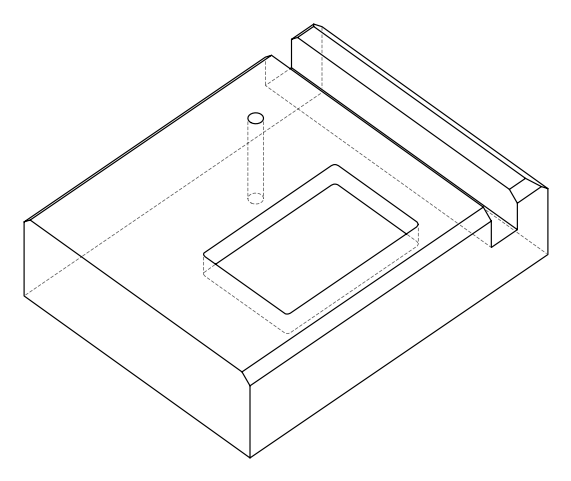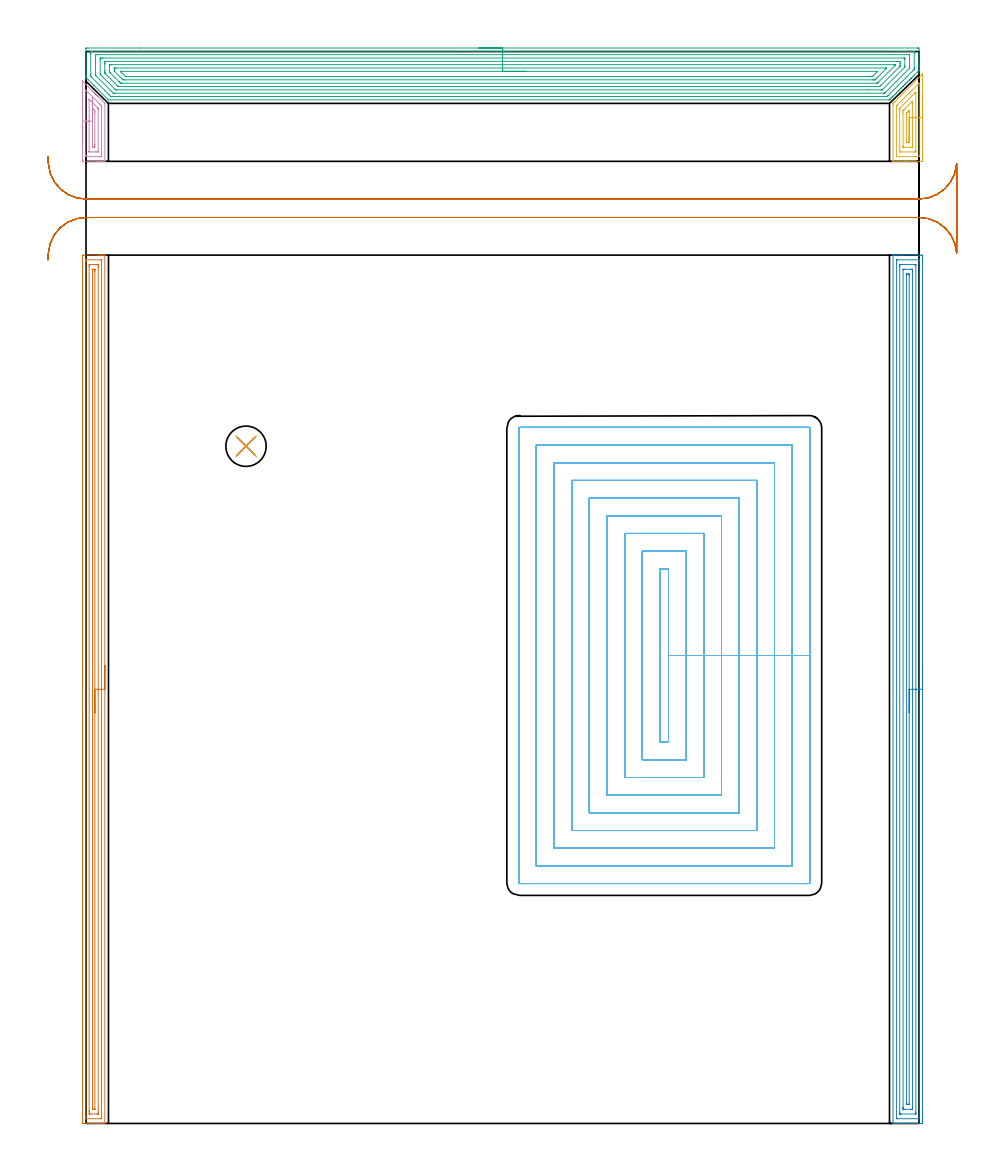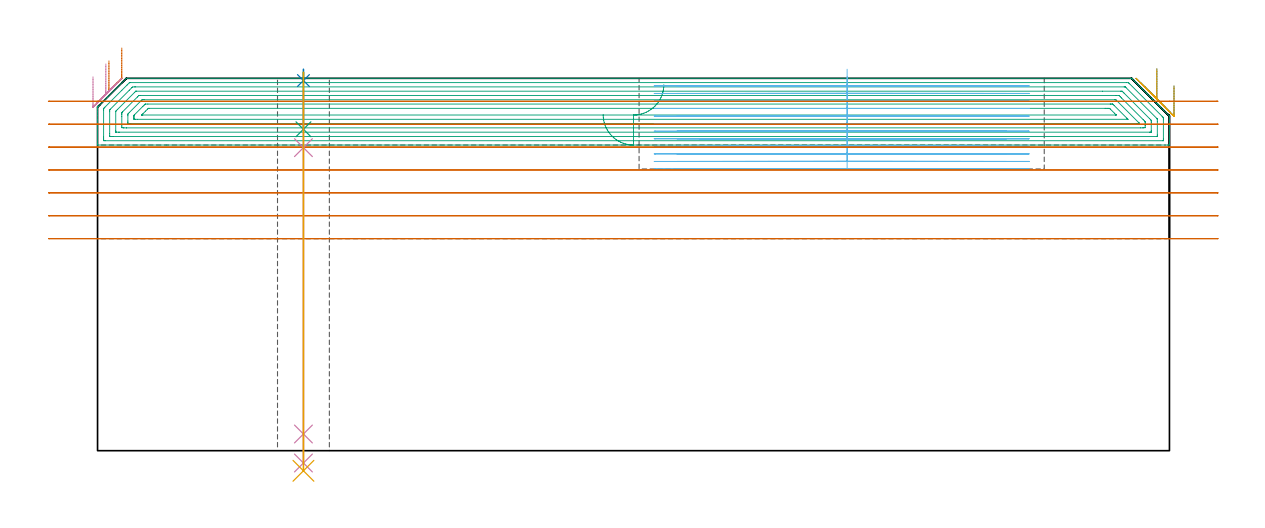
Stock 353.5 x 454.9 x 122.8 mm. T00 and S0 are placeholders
(PLAN: 11 operations, 6 tool changes, 153.1 min)
(1 AREA_MILL | FG_CHAMFER_SURFACE | UGT0205_001 | 11.99 min | 16866 mm3)
(2 AREA_MILL_1 | FG_CHAMFER_SURFACE_1 | UGT0205_001 | 14.96 min | 29323 mm3)
(3 AREA_MILL_2 | FG_CHAMFER_SURFACE_2 | UGT0205_001 | 22.64 min | 85560 mm3)
(4 AREA_MILL_3 | FG_CHAMFER_SURFACE_3 | UGT0205_001 | 1.14 min | 1490 mm3)
(5 AREA_MILL_4 | FG_CHAMFER_SURFACE_4 | UGT0205_001 | 1.47 min | 2783 mm3)
(6 MILL_RECTANGULAR_POCKET | POCKET_RECTANGULAR_STRAIGHT | NXT0201_013 | Follow Part, ap 2.5, ae 75% | 87.74 min | 812750 mm3)
(7 MILL_RECTANGULAR_SLOT | SLOT_RECTANGULAR | UGT0201_004 | Follow Part, ap 8, ae 75% | 11.96 min | 742694 mm3)
(8 SPOT_DRILL | STEP1HOLE | NXT0321_9005460120000 | 0.03 min | 15 mm3)
(9 DRILL_BLIND_HOLE_INTO_CENTER | STEP1HOLE | NXT0301_083 | 0.08 min | 1550 mm3)
(10 GUN_DRILL_THROUGH_HOLE | STEP1HOLE | UGT0307_008 | 0.61 min | 10103 mm3)
(11 DRILL_TO_ENLARGE_THROUGH_HOLE | STEP1HOLE | UGT0301_242 | 0.53 min | 16499 mm3)
(TOOL UGT0205_001 | Chamfer Mill 20 x 3 x 45 deg. | D20 FL50 Z2)
(TOOL NXT0201_013 | ENDMILL 10mm | D10 FL30 Z4)
(TOOL UGT0201_004 | End Mill 32 mm | D32 FL53 Z6)
(TOOL NXT0321_9005460120000 | NC Spot Drill, 142deg, 12mm, Carbide, Uncoated | D12 PA142 FL30 Z2)
(TOOL NXT0301_083 | Carbide Drill 11.2mm [860.1-1120-056A1-MM 2214] | D11.2 PA140 FL72 Z2)
(TOOL UGT0307_008 | Gun Drill 11 mm | D11 PA130 FL24 Z1)
(TOOL UGT0301_242 | Twist Drill 17.1 mm | D17.1 PA118 FL130 Z2)
(OP 1 AREA_MILL)
G17 G21 G94 G90
T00 M6
G54
G17 G0 G90 X8. Y194.25 S1061 M3
G43 Z132.8 H0
G94 G1 Y194.212 Z131.928 F250.
Y194.098 Z131.063
Y193.909 Z130.212
Y193.647 Z129.38
Y193.313 Z128.574
Y192.91 Z127.8
Y192.442 Z127.064
Y191.91 Z126.372
Y191.321 Z125.729
Y190.678 Z125.139
Y189.986 Z124.608
Y189.25 Z124.14
Y188.476 Z123.737
Y187.67 Z123.403
Y186.838 Z123.141
Y185.987 Z122.952
Y185.122 Z122.838
Y184.25 Z122.8
Y0.173
X8.005 Y0.01 Z122.795
X7.857 Y0.003 Z122.65
X7.71 Y0. Z122.51
X7.436 Z122.236
X6.753 Z121.548
X5.536 Z120.332
X5.001 Z119.796
X-1.129 Z113.669
X-1.399 Y0.003 Z113.399
X-1.492 Y0.01 Z113.305
X-1.499 Y0.105 Z113.299
X-1.5 Y0.621 Z113.3
X-1.499 Y367.879 Z113.301
X-1.496 Y368.254 Z113.302
X-1.493 Y368.49 Z113.305
X-1.129 Y368.5 Z113.669
X5.001 Z119.796
X5.536 Z120.332
X5.877 Z120.673
X6.411 Z121.207
X6.753 Z121.548
X7.436 Z122.236
X7.71 Z122.51
X7.857 Y368.497 Z122.65
X7.998 Y368.49 Z122.788
X8. Y368.326 Z122.8
Y184.25
X6.586 Z121.386
X6.585 Y2.579 Z121.385
X6.584 Y2.408 Z121.384
X6.58 Y2.048 Z121.38
X6.579 Y2.011 Z121.379
X6.517 Y2.007 Z121.317
X6.411 Y2.003 Z121.211
X6.277 Y2. Z121.077
X0.146 Y2.001 Z114.946
X-0.025 Y2.006 Z114.775
X-0.056 Y2.01 Z114.744
X-0.079 Y2.016 Z114.721
X-0.08 Y2.055 Z114.72
X-0.084 Y2.236 Z114.716
X-0.085 Y2.408 Z114.715
X-0.086 Y3.131 Z114.714
X-0.085 Y365.921 Z114.715
X-0.084 Y366.092 Z114.716
X-0.08 Y366.452 Z114.72
X-0.079 Y366.489 Z114.721
X-0.017 Y366.493 Z114.783
X0.089 Y366.497 Z114.889
X0.223 Y366.5 Z115.023
X6.354 Y366.499 Z121.154
X6.525 Y366.494 Z121.325
X6.556 Y366.49 Z121.356
X6.579 Y366.483 Z121.379
X6.58 Y366.445 Z121.38
X6.584 Y366.264 Z121.384
X6.585 Y366.092 Z121.385
X6.586 Y365.369 Z121.386
Y184.25
X5.171 Z119.971
Y4.916
X5.168 Y4.195 Z119.968
X5.165 Y4.028 Z119.965
X5.163 Y4.01 Z119.963
X5.144 Y4.007 Z119.944
X5.097 Y4.003 Z119.897
X5.001 Y4.001 Z119.801
X2.374 Y4. Z117.174
X1.686 Y4.004 Z116.486
X1.499 Y4.01 Z116.299
X1.335 Y4.031 Z116.135
X1.332 Y4.195 Z116.132
X1.33 Y4.367 Z116.13
X1.329 Y5.089 Z116.129
X1.328 Y5.263 Z116.128
X1.329 Y363.584 Z116.129
X1.332 Y364.305 Z116.132
X1.335 Y364.472 Z116.135
X1.337 Y364.49 Z116.137
X1.356 Y364.493 Z116.156
X1.403 Y364.497 Z116.203
X1.499 Y364.499 Z116.299
X4.126 Y364.5 Z118.926
X4.814 Y364.496 Z119.614
X5.001 Y364.49 Z119.801
X5.165 Y364.469 Z119.965
X5.168 Y364.305 Z119.968
X5.17 Y364.133 Z119.97
X5.171 Y363.411 Z119.971
Y363.238
Y184.25
X3.757 Z118.557
Y6.359
X3.755 Y6.186 Z118.555
X3.752 Y6.049 Z118.552
X3.75 Y6.013 Z118.55
X3.732 Y6.01 Z118.532
X3.679 Y6.006 Z118.479
X3.25 Y6. Z118.05
X3.233 Z118.033
X2.824 Y6.004 Z117.624
X2.773 Y6.007 Z117.573
X2.752 Y6.01 Z117.552
X2.749 Y6.023 Z117.549
X2.745 Y6.084 Z117.545
X2.744 Y6.143 Z117.544
X2.743 Y6.5 Z117.543
Y6.876
Y362.141
X2.745 Y362.314 Z117.545
X2.748 Y362.451 Z117.548
X2.75 Y362.487 Z117.55
X2.768 Y362.49 Z117.568
X2.821 Y362.494 Z117.621
X3.25 Y362.5 Z118.05
X3.267 Z118.067
X3.676 Y362.496 Z118.476
X3.727 Y362.493 Z118.527
X3.748 Y362.49 Z118.548
X3.75 Y362.477 Z118.55
X3.755 Y362.416 Z118.555
X3.756 Y362.357 Z118.556
X3.757 Y362. Z118.557
Y361.624
Y184.25
Y183.378 Z118.595
Y182.514 Z118.709
Y181.662 Z118.898
Y180.83 Z119.16
Y180.024 Z119.494
Y179.25 Z119.897
Y178.514 Z120.366
Y177.822 Z120.897
Y177.179 Z121.486
Y176.59 Z122.129
Y176.059 Z122.821
Y175.59 Z123.557
Y175.187 Z124.331
Y174.853 Z125.137
Y174.591 Z125.969
Y174.402 Z126.821
Y174.288 Z127.686
Y174.25 Z128.557
G0 Z132.8
M5
M2
(OP 2 AREA_MILL_1)
G17 G21 G94 G90
T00 M6
G54
G17 G0 G90 X355. Y194.25 S1061 M3
G43 Z132.8 H0
Z120.3
G94 G1 Y194.212 Z119.428 F250.
Y194.098 Z118.563
Y193.909 Z117.712
Y193.647 Z116.88
Y193.313 Z116.074
Y192.91 Z115.3
Y192.442 Z114.564
Y191.91 Z113.872
Y191.321 Z113.229
Y190.678 Z112.639
Y189.986 Z112.108
Y189.25 Z111.64
Y188.476 Z111.237
Y187.67 Z110.903
Y186.838 Z110.641
Y185.987 Z110.452
Y185.122 Z110.338
Y184.25 Z110.3
Y1.011
X354.999 Y0.621 Z110.301
X354.995 Y0.123 Z110.303
X354.992 Y0.009 Z110.306
X354.501 Y0.004 Z110.796
X353.886 Y0. Z111.411
X345.653 Z119.641
X345.114 Z120.183
X344.768 Z120.528
X344.229 Z121.067
X343.883 Z121.411
X343.193 Z122.107
X342.889 Z122.41
X342.522 Z122.769
X342.503 Y0.008 Z122.788
X342.5 Y0.174 Z122.8
Y368.326
X342.503 Y368.492 Z122.788
X342.522 Y368.5 Z122.769
X342.889 Z122.41
X343.193 Z122.106
X343.883 Z121.411
X345.113 Z120.183
X345.653 Z119.641
X346.268 Z119.027
X353.887 Z111.411
X354.501 Y368.496 Z110.796
X354.992 Y368.491 Z110.306
X354.995 Y368.377 Z110.303
X354.999 Y367.879 Z110.301
X355. Y367.375 Z110.3
Y184.25
X353.586 Z111.714
Y2.193
X353.585 Y2.085 Z111.715
X353.582 Y2.032 Z111.718
X353.58 Y2.013 Z111.72
X353.54 Y2.01 Z111.76
X353.135 Y2.001 Z112.165
X344.287 Z121.013
X344.04 Y2.005 Z121.26
X343.927 Y2.01 Z121.373
X343.915 Y2.377 Z121.385
Y2.408
X343.914 Y366.307 Z121.386
X343.915 Y366.415 Z121.385
X343.918 Y366.468 Z121.382
X343.92 Y366.487 Z121.38
X343.96 Y366.49 Z121.34
X344.365 Y366.499 Z120.935
X353.213 Z112.087
X353.46 Y366.495 Z111.84
X353.573 Y366.49 Z111.727
X353.585 Y366.124 Z111.715
X353.586 Y366.092 Z111.714
Y184.25
X352.172 Z113.128
X352.171 Y4.761 Z113.129
X352.169 Y4.195 Z113.131
X352.167 Y4.033 Z113.133
X352.165 Y4.018 Z113.135
X352.155 Y4.01 Z113.145
X352.105 Y4.005 Z113.195
X352.04 Y4.001 Z113.26
X345.846 Y4. Z119.454
X345.653 Y4.002 Z119.647
X345.46 Y4.006 Z119.84
X345.337 Y4.01 Z119.963
X345.334 Y4.087 Z119.966
X345.331 Y4.195 Z119.969
X345.329 Y4.523 Z119.971
Y363.739
X345.331 Y364.305 Z119.969
X345.334 Y364.468 Z119.966
X345.335 Y364.482 Z119.965
X345.346 Y364.49 Z119.954
X345.395 Y364.495 Z119.905
X345.461 Y364.499 Z119.839
X351.654 Y364.5 Z113.646
X351.847 Y364.498 Z113.453
X352.04 Y364.494 Z113.26
X352.163 Y364.49 Z113.137
X352.166 Y364.413 Z113.134
X352.169 Y364.305 Z113.131
X352.171 Y363.977 Z113.129
X352.172 Y184.25 Z113.128
X350.757 Z114.543
Y6.19
X350.755 Y6.091 Z114.545
X350.751 Y6.032 Z114.549
X350.749 Y6.01 Z114.551
X350.727 Y6.008 Z114.573
X350.511 Y6.004 Z114.789
X350.077 Y6. Z115.223
X347.405 Z117.895
X346.985 Y6.003 Z118.315
X346.775 Y6.008 Z118.525
X346.753 Y6.01 Z118.547
X346.749 Y6.023 Z118.551
X346.746 Y6.061 Z118.554
X346.744 Y6.117 Z118.556
X346.743 Y6.669 Z118.557
Y6.876
Y362.31
X346.745 Y362.409 Z118.555
X346.749 Y362.468 Z118.551
X346.751 Y362.49 Z118.549
X346.773 Y362.492 Z118.527
X346.989 Y362.496 Z118.311
X347.423 Y362.5 Z117.877
X350.095 Z115.205
X350.515 Y362.497 Z114.785
X350.725 Y362.492 Z114.575
X350.747 Y362.49 Z114.553
X350.751 Y362.478 Z114.549
X350.754 Y362.439 Z114.546
X350.756 Y362.383 Z114.544
X350.757 Y361.831 Z114.543
Y361.624
Y184.25
X349.343 Z115.957
Y8.512
X349.341 Y8.359 Z115.959
X349.336 Y8.055 Z115.964
X349.33 Y8.009 Z115.97
X349.315 Y8.006 Z115.985
X349.274 Y8.003 Z116.026
X349.192 Y8.001 Z116.108
X348.964 Y8. Z116.336
X348.308 Y8.005 Z116.992
X348.214 Y8.009 Z117.086
X348.164 Y8.013 Z117.136
X348.157 Y8.663 Z117.143
Y359.989
X348.159 Y360.141 Z117.141
X348.164 Y360.445 Z117.136
X348.17 Y360.491 Z117.13
X348.185 Y360.494 Z117.115
X348.226 Y360.497 Z117.074
X348.308 Y360.499 Z116.992
X348.536 Y360.5 Z116.764
X349.192 Y360.495 Z116.108
X349.286 Y360.491 Z116.014
X349.336 Y360.487 Z115.964
X349.343 Y359.837 Z115.957
Y184.25
Y183.378 Z115.995
Y182.514 Z116.109
Y181.662 Z116.298
Y180.83 Z116.56
Y180.024 Z116.894
Y179.25 Z117.297
Y178.514 Z117.765
Y177.822 Z118.296
Y177.179 Z118.886
Y176.59 Z119.529
Y176.059 Z120.221
Y175.59 Z120.957
Y175.187 Z121.731
Y174.853 Z122.537
Y174.591 Z123.369
Y174.402 Z124.22
Y174.288 Z125.085
Y174.25 Z125.957
G0 Z132.8
M5
M2
(OP 3 AREA_MILL_2)
G17 G21 G94 G90
T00 M6
G54
G17 G0 G90 X166.75 Y456.4 S1061 M3
G43 Z132.8 H0
Z110.8
G94 G1 X166.788 Z109.928 F250.
X166.902 Z109.063
X167.091 Z108.212
X167.353 Z107.38
X167.687 Z106.574
X168.09 Z105.8
X168.559 Z105.064
X169.09 Z104.372
X169.679 Z103.729
X170.322 Z103.14
X171.014 Z102.608
X171.75 Z102.14
X172.524 Z101.737
X173.33 Z101.403
X174.162 Z101.141
X175.014 Z100.952
X175.878 Z100.838
X176.75 Z100.8
X352.873 Y456.399 Z100.801
X353.311 Y456.396 Z100.802
X353.49 Y456.392 Z100.806
X353.5 Y455.964 Z101.233
Y449.802 Z107.393
Y449.277 Z107.92
Y448.921 Z108.275
Y448.396 Z108.8
Y448.041 Z109.154
Y446.964 Z110.234
X353.498 Y446.941 Z110.257
X353.494 Y446.905 Z110.292
X353.469 Y446.867 Z110.33
X351.444 Y444.843 Z112.356
X350.534 Y443.933 Z113.264
X350.489 Y443.888 Z113.311
X350.288 Y443.687 Z113.512
X350.241 Y443.639 Z113.558
X350.191 Y443.59 Z113.609
X349.999 Y443.398 Z113.801
X349.947 Y443.346 Z113.851
X349.893 Y443.292 Z113.907
X349.71 Y443.109 Z114.09
X349.654 Y443.052 Z114.144
X349.595 Y442.994 Z114.205
X349.421 Y442.82 Z114.379
X349.361 Y442.759 Z114.438
X348.7 Y442.1 Z115.1
X348.48 Y441.879 Z115.318
X347.853 Y441.252 Z115.947
X347.806 Y441.206 Z115.993
X347.6 Y440.998 Z116.198
X347.011 Y440.411 Z116.789
X346.912 Y440.312 Z116.887
X346.72 Y440.118 Z117.078
X346.169 Y439.569 Z117.631
X345.84 Y439.238 Z117.959
X345.327 Y438.727 Z118.473
X344.959 Y438.357 Z118.839
X344.485 Y437.885 Z119.315
X344.079 Y437.477 Z119.72
X343.932 Y437.332 Z119.867
X343.644 Y437.044 Z120.156
X343.198 Y436.597 Z120.6
X342.706 Y436.106 Z121.094
X342.318 Y435.716 Z121.481
X342.144 Y435.544 Z121.655
X341.961 Y435.361 Z121.839
X341.437 Y434.836 Z122.362
X341.25 Y434.65 Z122.55
X341.184 Y434.584 Z122.616
X341.001 Y434.398 Z122.794
X340.999
X340.803 Y434.4 Z122.8
X9.567
X9.506 Y434.405 Z122.79
X9.447 Y434.452 Z122.745
X3.342 Y440.558 Z116.642
X0.26 Y443.639 Z113.559
X0.153 Y443.746 Z113.452
X0.1 Y443.798 Z113.397
X0.01 Y443.898 Z113.293
X0.001 Y443.992 Z113.2
X0. Y444.435 Z112.765
Y444.689 Z112.51
Y445.4 Z111.795
Y446.636 Z110.561
Y448.041 Z109.155
Y455.964 Z101.233
X0.002 Y456.229 Z100.969
X0.01 Y456.392 Z100.806
X0.175 Y456.399 Z100.799
X22.643 Y456.4 Z100.8
X176.75
Y454.986 Z102.214
X351.185 Y454.985 Z102.215
X351.457 Y454.98 Z102.22
X351.485 Y454.979 Z102.221
X351.49 Y454.962 Z102.238
X351.496 Y454.927 Z102.273
X351.498 Y454.893 Z102.307
X351.5 Y454.675 Z102.525
Y454.203 Z102.997
X351.499 Y448.041 Z109.159
X351.497 Y447.635 Z109.565
X351.49 Y447.397 Z109.803
X351.482 Y447.343 Z109.857
X351.437 Y447.295 Z109.905
X351.309 Y447.161 Z110.039
X351.199 Y447.048 Z110.152
X351.085 Y446.934 Z110.266
X340.356 Y436.206 Z120.994
X340.107 Y435.962 Z121.238
X340.01 Y435.871 Z121.329
X339.954 Y435.821 Z121.379
X339.363 Y435.814 Z121.386
X10.859 Y435.815 Z121.385
X10.66 Y435.816 Z121.384
X10.562 Y435.819 Z121.381
X10.541 Y435.821 Z121.379
X10.515 Y435.843 Z121.357
X10.462 Y435.89 Z121.31
X9.753 Y436.597 Z120.603
X7.992 Y438.357 Z118.843
X2.415 Y443.934 Z113.266
X2.123 Y444.23 Z112.97
X2.053 Y444.305 Z112.895
X2.02 Y444.341 Z112.859
X2.01 Y444.384 Z112.816
X2.006 Y444.52 Z112.68
X2.001 Y444.928 Z112.272
X2. Y453.732 Z103.468
X2.003 Y454.203 Z102.997
X2.009 Y454.604 Z102.596
X2.028 Y454.979 Z102.221
X2.415 Y454.984 Z102.216
X2.516 Y454.985 Z102.215
X176.75 Y454.986 Z102.214
Y453.572 Z103.628
X349.297 Y453.571 Z103.629
X349.381 Y453.57 Z103.63
X349.447 Y453.567 Z103.633
X349.484 Y453.565 Z103.635
X349.49 Y453.523 Z103.677
X349.496 Y453.323 Z103.877
X349.499 Y453.123 Z104.077
X349.5 Y448.721 Z108.479
X349.494 Y448.041 Z109.159
X349.49 Y447.841 Z109.359
X349.483 Y447.794 Z109.406
X349.46 Y447.766 Z109.434
X349.407 Y447.709 Z109.491
X349.297 Y447.596 Z109.604
X339.178 Y437.477 Z119.723
X338.974 Y437.277 Z119.923
X338.941 Y437.248 Z119.952
X338.927 Y437.237 Z119.963
X338.903 Y437.235 Z119.965
X338.818 Y437.231 Z119.969
X338.568 Y437.229 Z119.971
X12.501
X12.25 Y437.23 Z119.97
X11.601 Y437.235 Z119.965
X11.356 Y437.447 Z119.753
X11.324 Y437.477 Z119.723
X10.462 Y438.337 Z118.863
X4.203 Y444.597 Z112.603
X4.01 Y444.801 Z112.399
X4.003 Y445.2 Z112.
X4.001 Y445.4 Z111.8
X4. Y452.643 Z104.557
X4.005 Y453.323 Z103.877
X4.008 Y453.516 Z103.684
X4.022 Y453.565 Z103.635
X4.078 Y453.567 Z103.633
X4.203 Y453.569 Z103.631
X4.845 Y453.571 Z103.629
X5.098 Y453.572 Z103.628
X176.75
Y452.157 Z105.043
X346.905
X347.357 Y452.155 Z105.045
X347.452 Y452.153 Z105.047
X347.488 Y452.151 Z105.049
X347.492 Y452.105 Z105.095
X347.495 Y451.999 Z105.201
X347.5 Y451.571 Z105.629
Y448.93 Z108.27
X347.494 Y448.485 Z108.715
X347.49 Y448.269 Z108.931
X347.394 Y448.154 Z109.046
X347.286 Y448.041 Z109.159
X346.955 Y447.705 Z109.495
X338.489 Y439.238 Z117.962
X338.083 Y438.835 Z118.365
X337.943 Y438.7 Z118.5
X337.894 Y438.654 Z118.546
X337.824 Y438.65 Z118.55
X337.674 Y438.646 Z118.554
X337.383 Y438.644 Z118.556
X331.438 Y438.643 Z118.557
X12.854
X12.703 Y438.645 Z118.555
X12.629 Y438.648 Z118.552
X12.614 Y438.649 Z118.551
X12.574 Y438.684 Z118.516
X12.499 Y438.754 Z118.446
X12.25 Y438.999 Z118.201
X6.578 Y444.672 Z112.528
X6.29 Y444.964 Z112.236
X6.11 Y445.15 Z112.05
X6.01 Y445.258 Z111.942
X6. Y445.4 Z111.8
Y451.554 Z105.646
X6.006 Y451.998 Z105.202
X6.01 Y452.107 Z105.093
X6.016 Y452.151 Z105.049
X6.08 Y452.152 Z105.048
X6.283 Y452.155 Z105.045
X6.886 Y452.157 Z105.043
X7.175
X176.75
Y450.743 Z106.457
X343.932
X344.768 Y450.74 Z106.46
X344.826 Y450.737 Z106.463
X345.49 Y450.682 Z106.518
X345.499 Y450.02 Z107.18
Y449.802 Z107.398
Y449.14 Z108.06
X345.495 Y448.921 Z108.279
X345.49 Y448.756 Z108.444
X345.472 Y448.682 Z108.518
X345.422 Y448.628 Z108.572
X345.276 Y448.478 Z108.722
X344.843 Y448.041 Z109.159
X337.674 Y440.872 Z116.328
X337.292 Y440.495 Z116.705
X336.908 Y440.118 Z117.082
X336.836 Y440.063 Z117.137
X335.886 Y440.057 Z117.143
X14.038
X13.976 Y440.058 Z117.142
X13.852 Y440.061 Z117.139
X13.642 Y440.068 Z117.132
X13.589 Y440.118 Z117.082
X13.144 Y440.556 Z116.644
X8.299 Y445.4 Z111.8
X8.177 Y445.524 Z111.676
X8.083 Y445.622 Z111.578
X8.023 Y445.687 Z111.513
X8.01 Y445.732 Z111.468
X8.002 Y446.061 Z111.139
X8.001 Y446.28 Z110.92
X8. Y446.944 Z110.256
Y449.585 Z107.615
X8.001 Y449.802 Z107.398
X8.004 Y450.461 Z106.739
X8.01 Y450.682 Z106.518
X8.618 Y450.737 Z106.463
X8.674 Y450.739 Z106.461
X9.506 Y450.743 Z106.457
X9.568
X176.75
Y449.329 Z107.871
X342.625 Y449.328 Z107.872
X343.038 Y449.326 Z107.874
X343.451 Y449.322 Z107.878
X343.49 Y449.317 Z107.883
X343.492 Y449.275 Z107.925
Y449.194 Z108.006
X343.49 Y449.161 Z108.039
X343.456 Y449.116 Z108.084
X343.385 Y449.038 Z108.162
X343.273 Y448.921 Z108.279
X336.059 Y441.708 Z115.492
X335.886 Y441.538 Z115.662
X335.821 Y441.48 Z115.72
X335.765 Y441.477 Z115.723
X335.646 Y441.474 Z115.726
X335.405 Y441.472 Z115.728
X15.345 Y441.471 Z115.729
X14.932 Y441.473 Z115.727
X14.794 Y441.475 Z115.725
X14.689 Y441.478 Z115.722
X14.606 Y441.554 Z115.646
X14.272 Y441.879 Z115.321
X14.038 Y442.11 Z115.09
X10.462 Y445.687 Z111.513
X10.167 Y445.988 Z111.212
X10.024 Y446.136 Z111.064
X10.01 Y446.28 Z110.92
X10.002 Y446.733 Z110.467
X10. Y448.496 Z108.704
X10.001 Y448.921 Z108.279
X10.003 Y449.149 Z108.051
X10.007 Y449.262 Z107.938
X10.01 Y449.314 Z107.886
X10.054 Y449.323 Z107.877
X10.462 Y449.326 Z107.874
X10.942 Y449.328 Z107.872
X176.75 Y449.329 Z107.871
Y447.915 Z109.285
X339.591 Y447.914 Z109.286
X339.728 Y447.911 Z109.289
X339.794 Y447.908 Z109.292
X339.799 Y447.906 Z109.294
X339.795 Y447.9 Z109.3
X339.704 Y447.803 Z109.397
X339.57 Y447.667 Z109.533
X339.462 Y447.559 Z109.641
X335.269 Y443.367 Z113.833
X334.992 Y443.093 Z114.107
X334.82 Y442.929 Z114.271
X334.764 Y442.892 Z114.308
X334.672 Y442.89 Z114.31
X334.481 Y442.887 Z114.313
X334.098 Y442.886 Z114.314
X333.97 Y442.885 Z114.315
X16.591 Y442.886 Z114.314
X15.826 Y442.891 Z114.309
X15.722 Y442.892 Z114.308
X15.614 Y442.995 Z114.205
X15.392 Y443.21 Z113.99
X14.958 Y443.639 Z113.561
X12.25 Y446.349 Z110.851
X12.053 Y446.557 Z110.644
X12.01 Y446.621 Z110.579
X12.006 Y446.751 Z110.449
X12.002 Y446.915 Z110.285
X12.001 Y447.161 Z110.039
Y447.406 Z109.794
X12.005 Y447.652 Z109.548
X12.01 Y447.816 Z109.384
X12.02 Y447.908 Z109.292
X12.059 Y447.91 Z109.29
X12.25 Y447.913 Z109.287
X12.378 Y447.914 Z109.286
X13.144 Y447.915 Z109.285
X176.75
Y446.501 Z110.699
X335.663 Y446.5 Z110.7
X335.751 Y446.499 Z110.701
X335.886 Y446.496 Z110.704
X335.929 Y446.494 Z110.706
X335.908 Y446.463 Z110.737
X335.886 Y446.435 Z110.765
X335.366 Y445.912 Z111.288
X333.972 Y444.52 Z112.68
X333.816 Y444.371 Z112.829
X333.76 Y444.319 Z112.881
X333.65 Y444.307 Z112.893
X333.425 Y444.302 Z112.898
X333.204 Y444.301 Z112.899
X332.534 Y444.3 Z112.9
X332.31 Y444.299 Z112.901
X16.943 Y444.3 Z112.9
X16.832 Y444.301 Z112.899
X16.777 Y444.304 Z112.896
X16.753 Y444.306 Z112.894
X16.72 Y444.333 Z112.867
X16.529 Y444.52 Z112.68
X15.826 Y445.221 Z111.979
X14.932 Y446.115 Z111.085
X14.768 Y446.28 Z110.92
X14.61 Y446.443 Z110.757
X14.57 Y446.488 Z110.712
X14.568 Y446.495 Z110.705
X14.575 Y446.496 Z110.704
X14.634 Y446.499 Z110.701
X14.708 Y446.5 Z110.7
X14.932 Y446.501 Z110.699
X176.75
X177.622 Z110.738
X178.487 Z110.851
X179.338 Z111.04
X180.17 Z111.303
X180.976 Z111.636
X181.75 Z112.039
X182.486 Z112.508
X183.178 Z113.039
X183.821 Z113.628
X184.41 Z114.272
X184.942 Z114.964
X185.41 Z115.699
X185.813 Z116.473
X186.147 Z117.279
X186.409 Z118.111
X186.598 Z118.963
X186.712 Z119.828
X186.75 Z120.699
G0 Z132.8
M5
M2
(OP 4 AREA_MILL_3)
G17 G21 G94 G90
T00 M6
G54
G17 G0 G90 X-1.5 Y415.35 S1061 M3
G43 Z132.8 H0
Z123.3
G94 G1 Y415.388 Z122.428 F250.
Y415.502 Z121.564
Y415.691 Z120.712
Y415.953 Z119.88
Y416.287 Z119.074
Y416.69 Z118.3
Y417.158 Z117.564
Y417.69 Z116.872
Y418.279 Z116.229
Y418.922 Z115.64
Y419.614 Z115.108
Y420.35 Z114.64
Y421.124 Z114.237
Y421.93 Z113.903
Y422.762 Z113.641
Y423.614 Z113.452
Y424.478 Z113.338
Y425.35 Z113.3
Y442.201
X-1.496 Y442.368 Z113.304
X-1.494 Y442.382 Z113.305
X-1.41 Y442.31 Z113.389
X2.465 Y438.435 Z117.264
X2.812 Y438.09 Z117.608
X3.299 Y437.601 Z118.099
X3.53 Y437.371 Z118.328
X3.688 Y437.215 Z118.483
X3.84 Y437.061 Z118.638
X3.976 Y436.926 Z118.773
X4.126 Y436.777 Z118.921
X4.271 Y436.63 Z119.069
X4.421 Y436.48 Z119.219
X4.564 Y436.339 Z119.359
X4.702 Y436.199 Z119.499
X4.866 Y436.035 Z119.664
X5.001 Y435.901 Z119.797
X5.133 Y435.769 Z119.93
X7.981 Y432.919 Z122.781
X7.997 Y432.897 Z122.797
X8. Y432.892 Z122.8
Y408.43
X8.004 Y408.31 Z122.795
X7.892 Y408.303 Z122.685
X7.78 Y408.3 Z122.579
X7.11 Z121.909
X6.396 Z121.195
X5.877 Z120.673
X5.618 Z120.415
X5.001 Z119.798
X4.742 Z119.539
X4.126 Z118.92
X-1.129 Z113.668
X-1.441 Y408.304 Z113.356
X-1.492 Y408.31 Z113.305
X-1.499 Y408.363 Z113.299
X-1.5 Y408.877 Z113.3
Y425.35
X-0.086 Z114.714
X-0.085 Y438.261 Z114.715
X-0.083 Y438.462 Z114.717
X-0.081 Y438.511 Z114.719
X-0.08 Y438.518 Z114.72
X-0.066 Y438.508 Z114.734
X-0.021 Y438.467 Z114.779
X0.189 Y438.261 Z114.989
X5.532 Y432.919 Z120.332
X5.877 Y432.571 Z120.677
X6.411 Y432.028 Z121.211
X6.579 Y431.843 Z121.379
X6.581 Y431.668 Z121.381
X6.585 Y431.309 Z121.385
X6.586 Y411.548 Z121.386
X6.584 Y410.83 Z121.384
X6.582 Y410.658 Z121.382
X6.574 Y410.31 Z121.374
X6.227 Y410.303 Z121.027
X5.877 Y410.301 Z120.677
X5.353 Y410.3 Z120.153
X0.099 Z114.899
X-0.032 Y410.303 Z114.768
X-0.053 Y410.305 Z114.747
X-0.072 Y410.309 Z114.728
X-0.079 Y410.332 Z114.721
X-0.083 Y410.485 Z114.717
X-0.085 Y410.658 Z114.715
X-0.086 Y411.378 Z114.714
Y425.35
X1.328 Z116.128
X1.329 Y434.155 Z116.129
X1.331 Y434.501 Z116.131
X1.333 Y434.599 Z116.133
X1.335 Y434.65 Z116.135
X1.34 Y434.649 Z116.14
X1.399 Y434.595 Z116.199
X1.499 Y434.5 Z116.299
X2.192 Y433.809 Z116.992
X4.863 Y431.138 Z119.663
X5.001 Y430.999 Z119.801
X5.093 Y430.905 Z119.893
X5.138 Y430.856 Z119.938
X5.157 Y430.832 Z119.957
X5.164 Y430.765 Z119.964
X5.169 Y430.42 Z119.969
X5.171 Y430.247 Z119.971
Y413.157
X5.169 Y412.439 Z119.969
X5.167 Y412.353 Z119.967
X5.165 Y412.318 Z119.965
X5.13 Y412.308 Z119.93
X5.001 Y412.305 Z119.801
X4.262 Y412.3 Z119.062
X4.126 Z118.926
X2.511 Z117.311
X1.634 Y412.301 Z116.434
X1.499 Y412.304 Z116.299
X1.363 Y412.31 Z116.163
X1.335 Y412.314 Z116.135
X1.333 Y412.336 Z116.133
X1.33 Y412.381 Z116.13
X1.329 Y412.439 Z116.129
X1.328 Y412.612 Z116.128
Y425.35
X2.743 Z117.543
X2.744 Y429.872 Z117.544
X2.746 Y430.247 Z117.546
X2.75 Y430.756 Z117.55
X3.25 Y430.296 Z118.05
X3.299 Y430.247 Z118.099
X3.75 Y429.739 Z118.55
X3.753 Y429.357 Z118.553
X3.756 Y428.842 Z118.556
X3.757 Y415.485 Z118.557
X3.756 Y415.11 Z118.556
X3.754 Y414.598 Z118.554
X3.75 Y414.423 Z118.55
X3.742 Y414.31 Z118.542
X3.171 Y414.301 Z117.971
X2.851 Y414.307 Z117.651
X2.772 Y414.31 Z117.572
X2.749 Y414.319 Z117.549
X2.747 Y414.343 Z117.547
X2.745 Y414.408 Z117.545
X2.743 Y414.735 Z117.543
Y425.35
Y426.222 Z117.581
Y427.087 Z117.695
Y427.938 Z117.883
Y428.77 Z118.146
Y429.576 Z118.48
Y430.35 Z118.882
Y431.086 Z119.351
Y431.778 Z119.882
Y432.421 Z120.472
Y433.01 Z121.115
Y433.542 Z121.807
Y434.01 Z122.543
Y434.413 Z123.316
Y434.747 Z124.122
Y435.009 Z124.954
Y435.198 Z125.806
Y435.312 Z126.671
Y435.35 Z127.543
G0 Z132.8
M5
M2
(OP 5 AREA_MILL_4)
G17 G21 G94 G90
T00 M6
G54
G17 G0 G90 X355. Y436.85 S1061 M3
G43 Z132.8 H0
Z120.3
G94 G1 Y436.812 Z119.429 F250.
Y436.698 Z118.564
Y436.509 Z117.712
Y436.247 Z116.88
Y435.913 Z116.074
Y435.51 Z115.3
Y435.042 Z114.564
Y434.51 Z113.872
Y433.921 Z113.229
Y433.278 Z112.64
Y432.586 Z112.109
Y431.85 Z111.64
Y431.076 Z111.237
Y430.27 Z110.903
Y429.438 Z110.641
Y428.586 Z110.452
Y427.722 Z110.338
Y426.85 Z110.3
Y408.763
X354.994 Y408.372 Z110.302
X354.991 Y408.31 Z110.305
X354.922 Y408.3 Z110.374
X348.308 Z116.986
X347.467 Z117.833
X342.548 Y408.301 Z122.751
X342.505 Y408.31 Z122.794
X342.5 Y408.322 Z122.8
Y432.585
X342.506 Y432.902 Z122.792
X342.605 Y433.005 Z122.692
X343.067 Y433.467 Z122.232
X354.607 Y445.007 Z110.693
X354.831 Y445.231 Z110.467
X354.944 Y445.339 Z110.353
X354.992 Y445.382 Z110.304
X355. Y445.231 Z110.3
Y426.85
X353.586 Z111.714
X353.585 Y410.559 Z111.715
Y410.528
X353.579 Y410.325 Z111.721
X353.188 Y410.309 Z112.112
X352.958 Y410.302 Z112.342
X352.732 Y410.301 Z112.568
X352.075 Y410.3 Z113.225
X343.972 Y410.301 Z121.328
X343.95 Y410.303 Z121.35
X343.928 Y410.31 Z121.372
X343.921 Y410.314 Z121.379
X343.919 Y410.33 Z121.381
X343.915 Y410.497 Z121.385
X343.914 Y410.528 Z121.386
X343.915 Y431.703 Z121.385
X343.919 Y431.808 Z121.381
X343.921 Y431.857 Z121.379
X343.959 Y431.898 Z121.341
X344.092 Y432.038 Z121.208
X344.26 Y432.209 Z121.04
X353.457 Y441.408 Z111.843
X353.492 Y441.44 Z111.808
X353.54 Y441.484 Z111.76
X353.561 Y441.5 Z111.739
X353.579 Y441.445 Z111.721
X353.583 Y441.408 Z111.717
X353.584 Y441.34 Z111.716
X353.586 Y440.556 Z111.714
Y426.85
X352.172 Z113.128
X352.171 Y412.851 Z113.129
X352.169 Y412.527 Z113.131
X352.165 Y412.321 Z113.135
X352.066 Y412.31 Z113.234
X351.847 Y412.3 Z113.453
X351.839 Z113.461
X345.645 Z119.655
X345.435 Y412.304 Z119.865
X345.336 Y412.31 Z119.964
X345.331 Y412.363 Z119.969
X345.329 Y412.422 Z119.971
Y429.938
X345.33 Y430.261 Z119.97
X345.336 Y430.82 Z119.964
X345.489 Y430.984 Z119.811
X345.653 Y431.153 Z119.647
X351.671 Y437.172 Z113.629
X351.847 Y437.346 Z113.453
X352.119 Y437.608 Z113.181
X352.166 Y437.63 Z113.134
X352.169 Y437.598 Z113.131
X352.171 Y437.555 Z113.129
X352.172 Y426.85 Z113.128
X350.757 Z114.543
Y414.6
X350.755 Y414.431 Z114.545
X350.753 Y414.347 Z114.547
X350.751 Y414.313 Z114.549
X350.711 Y414.307 Z114.589
X350.077 Y414.301 Z115.223
X349.833 Y414.3 Z115.467
X347.177 Y414.302 Z118.123
X346.762 Y414.31 Z118.538
X346.749 Y414.316 Z118.551
X346.747 Y414.338 Z118.553
X346.745 Y414.394 Z118.555
X346.743 Y414.507 Z118.557
Y414.735
Y429.056
X346.748 Y429.729 Z118.552
X346.75 Y429.78 Z118.55
X346.775 Y429.815 Z118.525
X346.89 Y429.938 Z118.41
X347.155 Y430.205 Z118.145
X347.423 Y430.474 Z117.877
X350.247 Y433.298 Z115.053
X350.416 Y433.467 Z114.884
X350.525 Y433.573 Z114.775
X350.695 Y433.734 Z114.605
X350.751 Y433.781 Z114.549
X350.754 Y433.675 Z114.546
X350.756 Y433.467 Z114.544
X350.757 Y433.279 Z114.543
Y426.85
X349.343 Z115.957
Y416.704
X349.342 Y416.555 Z115.958
X349.339 Y416.403 Z115.961
X349.336 Y416.313 Z115.964
X349.293 Y416.309 Z116.007
X349.192 Y416.305 Z116.108
X348.711 Y416.302 Z116.589
X348.308 Y416.307 Z116.992
X348.179 Y416.31 Z117.121
X348.164 Y416.554 Z117.136
X348.16 Y416.704 Z117.14
X348.158 Y416.853 Z117.142
X348.157 Y417.586 Z117.143
Y428.173
X348.158 Y428.323 Z117.142
X348.16 Y428.474 Z117.14
X348.167 Y428.757 Z117.133
X348.308 Y428.906 Z116.992
X348.381 Y428.982 Z116.919
X349.337 Y429.938 Z115.963
X349.339 Z115.961
X349.342 Y429.833 Z115.958
X349.343 Y429.788 Z115.957
Y429.056
Y426.85
Y425.978 Z115.995
Y425.114 Z116.109
Y424.262 Z116.298
Y423.43 Z116.56
Y422.624 Z116.894
Y421.85 Z117.297
Y421.114 Z117.765
Y420.422 Z118.296
Y419.779 Z118.886
Y419.19 Z119.529
Y418.658 Z120.221
Y418.19 Z120.957
Y417.787 Z121.731
Y417.453 Z122.537
Y417.191 Z123.369
Y417.002 Z124.22
Y416.888 Z125.085
Y416.85 Z125.957
G0 Z132.8
M5
M2
(OP 6 MILL_RECTANGULAR_POCKET)
G17 G21 G94 G90
T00 M6
G54
G17 G0 G90 X247.2 Y178.105 S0 M3
G43 Z132.8 H0
Z125.8
G94 G1 Y198.6 Z120.308 F250.
Y235.4 F500.
X243.6
Y161.8
X247.2
Y198.6
X254.7
Y242.9
X236.1
Y154.3
X254.7
Y198.6
X262.2
Y250.4
X228.6
Y146.8
X262.2
Y198.6
X269.7
Y257.9
X221.1
Y139.3
X269.7
Y198.6
X277.2
Y265.4
X213.6
Y131.8
X277.2
Y198.6
X284.7
Y272.9
X206.1
Y124.3
X284.7
Y198.6
X292.2
Y280.4
X198.6
Y116.8
X292.2
Y198.6
X299.7
Y287.9
X191.1
Y109.3
X299.7
Y198.6
X307.2
Y295.1
G3 X306.9 Y295.4 R0.3
G1 X183.9
G3 X183.6 Y295.1 R0.3
G1 Y102.1
G3 X183.9 Y101.8 R0.3
G1 X306.9
G3 X307.2 Y102.1 R0.3
G1 Y198.6
Y199.6
G0 X247.2 Y178.105 Z123.308
G1 Y198.6 Z117.817 F250.
Y235.4 F500.
X243.6
Y161.8
X247.2
Y198.6
X254.7
Y242.9
X236.1
Y154.3
X254.7
Y198.6
X262.2
Y250.4
X228.6
Y146.8
X262.2
Y198.6
X269.7
Y257.9
X221.1
Y139.3
X269.7
Y198.6
X277.2
Y265.4
X213.6
Y131.8
X277.2
Y198.6
X284.7
Y272.9
X206.1
Y124.3
X284.7
Y198.6
X292.2
Y280.4
X198.6
Y116.8
X292.2
Y198.6
X299.7
Y287.9
X191.1
Y109.3
X299.7
Y198.6
X307.2
Y295.1
G3 X306.9 Y295.4 R0.3
G1 X183.9
G3 X183.6 Y295.1 R0.3
G1 Y102.1
G3 X183.9 Y101.8 R0.3
G1 X306.9
G3 X307.2 Y102.1 R0.3
G1 Y198.6
Y199.6
G0 X247.2 Y178.105 Z120.817
G1 Y198.6 Z115.325 F250.
Y235.4 F500.
X243.6
Y161.8
X247.2
Y198.6
X254.7
Y242.9
X236.1
Y154.3
X254.7
Y198.6
X262.2
Y250.4
X228.6
Y146.8
X262.2
Y198.6
X269.7
Y257.9
X221.1
Y139.3
X269.7
Y198.6
X277.2
Y265.4
X213.6
Y131.8
X277.2
Y198.6
X284.7
Y272.9
X206.1
Y124.3
X284.7
Y198.6
X292.2
Y280.4
X198.6
Y116.8
X292.2
Y198.6
X299.7
Y287.9
X191.1
Y109.3
X299.7
Y198.6
X307.2
Y295.1
G3 X306.9 Y295.4 R0.3
G1 X183.9
G3 X183.6 Y295.1 R0.3
G1 Y102.1
G3 X183.9 Y101.8 R0.3
G1 X306.9
G3 X307.2 Y102.1 R0.3
G1 Y198.6
Y199.6
G0 X247.2 Y178.105 Z118.325
G1 Y198.6 Z112.833 F250.
Y235.4 F500.
X243.6
Y161.8
X247.2
Y198.6
X254.7
Y242.9
X236.1
Y154.3
X254.7
Y198.6
X262.2
Y250.4
X228.6
Y146.8
X262.2
Y198.6
X269.7
Y257.9
X221.1
Y139.3
X269.7
Y198.6
X277.2
Y265.4
X213.6
Y131.8
X277.2
Y198.6
X284.7
Y272.9
X206.1
Y124.3
X284.7
Y198.6
X292.2
Y280.4
X198.6
Y116.8
X292.2
Y198.6
X299.7
Y287.9
X191.1
Y109.3
X299.7
Y198.6
X307.2
Y295.1
G3 X306.9 Y295.4 R0.3
G1 X183.9
G3 X183.6 Y295.1 R0.3
G1 Y102.1
G3 X183.9 Y101.8 R0.3
G1 X306.9
G3 X307.2 Y102.1 R0.3
G1 Y198.6
Y199.6
G0 X247.2 Y178.105 Z115.833
G1 Y198.6 Z110.342 F250.
Y235.4 F500.
X243.6
Y161.8
X247.2
Y198.6
X254.7
Y242.9
X236.1
Y154.3
X254.7
Y198.6
X262.2
Y250.4
X228.6
Y146.8
X262.2
Y198.6
X269.7
Y257.9
X221.1
Y139.3
X269.7
Y198.6
X277.2
Y265.4
X213.6
Y131.8
X277.2
Y198.6
X284.7
Y272.9
X206.1
Y124.3
X284.7
Y198.6
X292.2
Y280.4
X198.6
Y116.8
X292.2
Y198.6
X299.7
Y287.9
X191.1
Y109.3
X299.7
Y198.6
X307.2
Y295.1
G3 X306.9 Y295.4 R0.3
G1 X183.9
G3 X183.6 Y295.1 R0.3
G1 Y102.1
G3 X183.9 Y101.8 R0.3
G1 X306.9
G3 X307.2 Y102.1 R0.3
G1 Y198.6
Y199.6
G0 X247.2 Y178.105 Z113.342
G1 Y198.6 Z107.85 F250.
Y235.4 F500.
X243.6
Y161.8
X247.2
Y198.6
X254.7
Y242.9
X236.1
Y154.3
X254.7
Y198.6
X262.2
Y250.4
X228.6
Y146.8
X262.2
Y198.6
X269.7
Y257.9
X221.1
Y139.3
X269.7
Y198.6
X277.2
Y265.4
X213.6
Y131.8
X277.2
Y198.6
X284.7
Y272.9
X206.1
Y124.3
X284.7
Y198.6
X292.2
Y280.4
X198.6
Y116.8
X292.2
Y198.6
X299.7
Y287.9
X191.1
Y109.3
X299.7
Y198.6
X307.2
Y295.1
G3 X306.9 Y295.4 R0.3
G1 X183.9
G3 X183.6 Y295.1 R0.3
G1 Y102.1
G3 X183.9 Y101.8 R0.3
G1 X306.9
G3 X307.2 Y102.1 R0.3
G1 Y198.6
Y199.6
G0 X247.2 Y178.105 Z110.85
G1 Y198.6 Z105.358 F250.
Y235.4 F500.
X243.6
Y161.8
X247.2
Y198.6
X254.7
Y242.9
X236.1
Y154.3
X254.7
Y198.6
X262.2
Y250.4
X228.6
Y146.8
X262.2
Y198.6
X269.7
Y257.9
X221.1
Y139.3
X269.7
Y198.6
X277.2
Y265.4
X213.6
Y131.8
X277.2
Y198.6
X284.7
Y272.9
X206.1
Y124.3
X284.7
Y198.6
X292.2
Y280.4
X198.6
Y116.8
X292.2
Y198.6
X299.7
Y287.9
X191.1
Y109.3
X299.7
Y198.6
X307.2
Y295.1
G3 X306.9 Y295.4 R0.3
G1 X183.9
G3 X183.6 Y295.1 R0.3
G1 Y102.1
G3 X183.9 Y101.8 R0.3
G1 X306.9
G3 X307.2 Y102.1 R0.3
G1 Y198.6
Y199.6
G0 X247.2 Y178.105 Z108.358
G1 Y198.6 Z102.867 F250.
Y235.4 F500.
X243.6
Y161.8
X247.2
Y198.6
X254.7
Y242.9
X236.1
Y154.3
X254.7
Y198.6
X262.2
Y250.4
X228.6
Y146.8
X262.2
Y198.6
X269.7
Y257.9
X221.1
Y139.3
X269.7
Y198.6
X277.2
Y265.4
X213.6
Y131.8
X277.2
Y198.6
X284.7
Y272.9
X206.1
Y124.3
X284.7
Y198.6
X292.2
Y280.4
X198.6
Y116.8
X292.2
Y198.6
X299.7
Y287.9
X191.1
Y109.3
X299.7
Y198.6
X307.2
Y295.1
G3 X306.9 Y295.4 R0.3
G1 X183.9
G3 X183.6 Y295.1 R0.3
G1 Y102.1
G3 X183.9 Y101.8 R0.3
G1 X306.9
G3 X307.2 Y102.1 R0.3
G1 Y198.6
Y199.6
G0 X247.2 Y178.105 Z105.867
G1 Y198.6 Z100.375 F250.
Y235.4 F500.
X243.6
Y161.8
X247.2
Y198.6
X254.7
Y242.9
X236.1
Y154.3
X254.7
Y198.6
X262.2
Y250.4
X228.6
Y146.8
X262.2
Y198.6
X269.7
Y257.9
X221.1
Y139.3
X269.7
Y198.6
X277.2
Y265.4
X213.6
Y131.8
X277.2
Y198.6
X284.7
Y272.9
X206.1
Y124.3
X284.7
Y198.6
X292.2
Y280.4
X198.6
Y116.8
X292.2
Y198.6
X299.7
Y287.9
X191.1
Y109.3
X299.7
Y198.6
X307.2
Y295.1
G3 X306.9 Y295.4 R0.3
G1 X183.9
G3 X183.6 Y295.1 R0.3
G1 Y102.1
G3 X183.9 Y101.8 R0.3
G1 X306.9
G3 X307.2 Y102.1 R0.3
G1 Y198.6
Y199.6
G0 X247.2 Y178.105 Z103.375
G1 Y198.6 Z97.883 F250.
Y235.4 F500.
X243.6
Y161.8
X247.2
Y198.6
X254.7
Y242.9
X236.1
Y154.3
X254.7
Y198.6
X262.2
Y250.4
X228.6
Y146.8
X262.2
Y198.6
X269.7
Y257.9
X221.1
Y139.3
X269.7
Y198.6
X277.2
Y265.4
X213.6
Y131.8
X277.2
Y198.6
X284.7
Y272.9
X206.1
Y124.3
X284.7
Y198.6
X292.2
Y280.4
X198.6
Y116.8
X292.2
Y198.6
X299.7
Y287.9
X191.1
Y109.3
X299.7
Y198.6
X307.2
Y295.1
G3 X306.9 Y295.4 R0.3
G1 X183.9
G3 X183.6 Y295.1 R0.3
G1 Y102.1
G3 X183.9 Y101.8 R0.3
G1 X306.9
G3 X307.2 Y102.1 R0.3
G1 Y198.6
Y199.6
G0 X247.2 Y178.105 Z100.883
G1 Y198.6 Z95.392 F250.
Y235.4 F500.
X243.6
Y161.8
X247.2
Y198.6
X254.7
Y242.9
X236.1
Y154.3
X254.7
Y198.6
X262.2
Y250.4
X228.6
Y146.8
X262.2
Y198.6
X269.7
Y257.9
X221.1
Y139.3
X269.7
Y198.6
X277.2
Y265.4
X213.6
Y131.8
X277.2
Y198.6
X284.7
Y272.9
X206.1
Y124.3
X284.7
Y198.6
X292.2
Y280.4
X198.6
Y116.8
X292.2
Y198.6
X299.7
Y287.9
X191.1
Y109.3
X299.7
Y198.6
X307.2
Y295.1
G3 X306.9 Y295.4 R0.3
G1 X183.9
G3 X183.6 Y295.1 R0.3
G1 Y102.1
G3 X183.9 Y101.8 R0.3
G1 X306.9
G3 X307.2 Y102.1 R0.3
G1 Y198.6
Y199.6
G0 X247.2 Y178.105 Z98.392
G1 Y198.6 Z92.9 F250.
Y235.4 F500.
X243.6
Y161.8
X247.2
Y198.6
X254.7
Y242.9
X236.1
Y154.3
X254.7
Y198.6
X262.2
Y250.4
X228.6
Y146.8
X262.2
Y198.6
X269.7
Y257.9
X221.1
Y139.3
X269.7
Y198.6
X277.2
Y265.4
X213.6
Y131.8
X277.2
Y198.6
X284.7
Y272.9
X206.1
Y124.3
X284.7
Y198.6
X292.2
Y280.4
X198.6
Y116.8
X292.2
Y198.6
X299.7
Y287.9
X191.1
Y109.3
X299.7
Y198.6
X307.2
Y295.1
G3 X306.9 Y295.4 R0.3
G1 X183.9
G3 X183.6 Y295.1 R0.3
G1 Y102.1
G3 X183.9 Y101.8 R0.3
G1 X306.9
G3 X307.2 Y102.1 R0.3
G1 Y198.6
Y199.6
G0 Z132.8
M5
M2
(OP 7 MILL_RECTANGULAR_SLOT)
G17 G21 G94 G90
T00 M6
G54
G17 G0 G90 X-16.231 Y367.258 S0 M3
G43 Z132.8 H0
Z115.243
G94 G1 X-15.905 Y370.24 F250.
G2 X0. Y384.5 R16. F500.
G1 X353.5
G2 X369.172 Y371.724 R16.
G1 X369.201 Y371.718
G3 X369.5 Y374.795 R16.
G1 Y402.001
G3 X369.201 Y405.08 R16.
G1 X369.171 Y405.074
G2 X353.5 Y392.3 R16.
G1 X0.
G2 X-15.909 Y406.597 R16.
G1 X-16.228 Y409.58 F250.
G0 X-16.154 Y366.485 Z107.686
G1 X-15.97 Y369.479
G2 X0. Y384.5 R16. F500.
G1 X353.5
G2 X369.47 Y369.479 R16.
G1 X369.5
Y407.321
X369.47
G2 X353.5 Y392.3 R16.
G1 X0.
G2 X-15.97 Y407.321 R16.
G1 X-16.154 Y410.315 F250.
G0 Y366.485 Z100.129
G1 X-15.97 Y369.479
G2 X0. Y384.5 R16. F500.
G1 X353.5
G2 X369.47 Y369.479 R16.
G1 X369.5
Y407.321
X369.47
G2 X353.5 Y392.3 R16.
G1 X0.
G2 X-15.97 Y407.321 R16.
G1 X-16.154 Y410.315 F250.
G0 Y366.485 Z92.571
G1 X-15.97 Y369.479
G2 X0. Y384.5 R16. F500.
G1 X353.5
G2 X369.47 Y369.479 R16.
G1 X369.5
Y407.321
X369.47
G2 X353.5 Y392.3 R16.
G1 X0.
G2 X-15.97 Y407.321 R16.
G1 X-16.154 Y410.315 F250.
G0 Y366.485 Z85.014
G1 X-15.97 Y369.479
G2 X0. Y384.5 R16. F500.
G1 X353.5
G2 X369.47 Y369.479 R16.
G1 X369.5
Y407.321
X369.47
G2 X353.5 Y392.3 R16.
G1 X0.
G2 X-15.97 Y407.321 R16.
G1 X-16.154 Y410.315 F250.
G0 Y366.485 Z77.457
G1 X-15.97 Y369.479
G2 X0. Y384.5 R16. F500.
G1 X353.5
G2 X369.47 Y369.479 R16.
G1 X369.5
Y407.321
X369.47
G2 X353.5 Y392.3 R16.
G1 X0.
G2 X-15.97 Y407.321 R16.
G1 X-16.154 Y410.315 F250.
G0 Y366.485 Z69.9
G1 X-15.97 Y369.479
G2 X0. Y384.5 R16. F500.
G1 X353.5
G2 X369.47 Y369.479 R16.
G1 X369.5
Y407.321
X369.47
G2 X353.5 Y392.3 R16.
G1 X0.
G2 X-15.97 Y407.321 R16.
G1 X-16.154 Y410.315 F250.
G0 Z132.8
M5
M2
(OP 8 SPOT_DRILL)
G17 G21 G94 G90
T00 M6
G54
G17 G0 G90 X67.9 Y287.4 S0 M3
G43 Z132.8 H0
G94 G81 G98 Z122.064 F250. R125.8
G80
M5
M2
(OP 9 DRILL_BLIND_HOLE_INTO_CENTER)
G17 G21 G94 G90
T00 M6
G54
G17 G0 G90 X67.9 Y287.4 S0 M3
G43 Z132.8 H1
G94 G81 G98 Z106. F250. R124.8
G80
M5
M2
(OP 10 GUN_DRILL_THROUGH_HOLE)
G17 G21 G94 G90
T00 M6
G54
G17 G0 G90 X67.9 Y287.4 M8
G43 Z132.8 H0
Z118.903
S716 M3
G94 G1 Z99.937 F125. M26
G4 X.084
Z5.5 F250.
G4 X.084
Z-4.065 F125.
G4 X.084
M5
M9
G0 Z118.903
Z132.8
M2
(OP 11 DRILL_TO_ENLARGE_THROUGH_HOLE)
G17 G21 G94 G90
T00 M6
G54
G17 G0 G90 X67.9 Y287.4 S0 M3
G43 Z132.8 H0
G94 G73 G98 Z-6.637 F250. Q16.18 R124.8
G80
M5
M2
